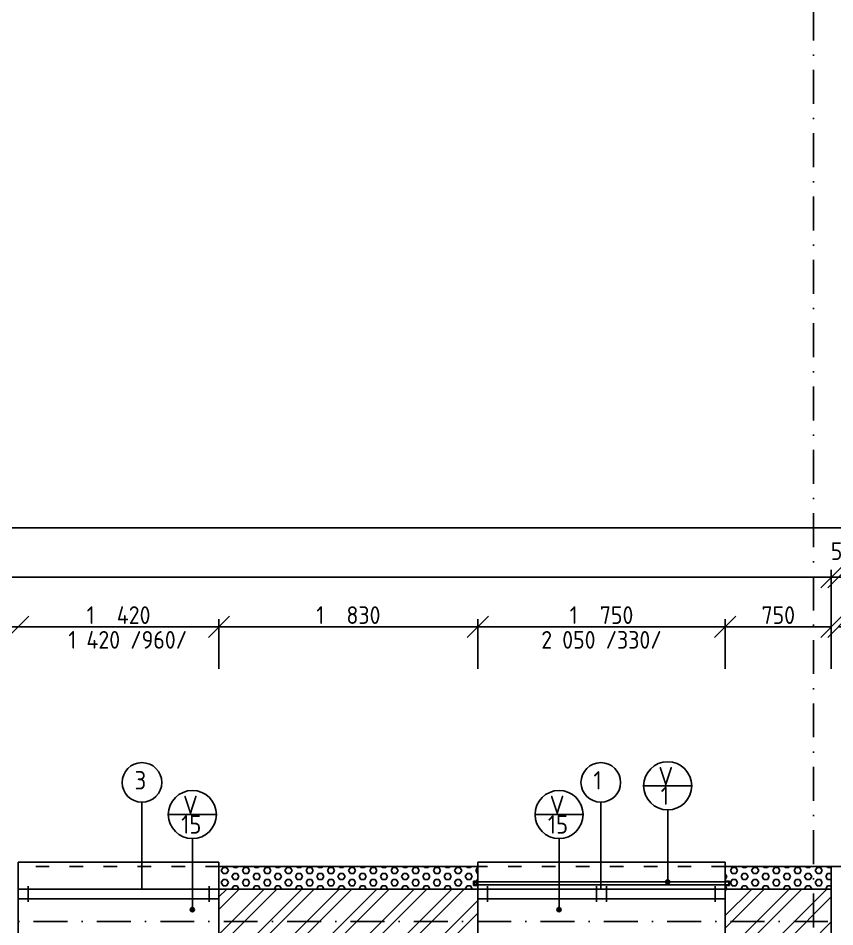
# Model space of a CAD drawing. Extents: x 4511820 to 5180432, y -1526536 to -944957.
# Drawn here: x 5001651 to 5007426, y -1245072 to -1238645 of the extents above; entities that cross this region are included whole.
import ezdxf

# ---------------------------------------------------------------- set-up
doc = ezdxf.new("R2010")
doc.units = 0
doc.header["$MEASUREMENT"] = 0
doc.linetypes.add('ACAD_ISO03W100', pattern=[30, 12, -18])
doc.linetypes.add('BODKOCIARKOVANA_3', pattern=[5.6, 3, -1.3, 0, -1.3])
doc.layers.get('0').update_dxf_attribs({"linetype": 'CONTINUOUS'})
doc.layers.get('Defpoints').update_dxf_attribs({"color": 61, "linetype": 'CONTINUOUS'})
for name, color, linetype in [('KÓTY', 4, 'CONTINUOUS'), ('MÚRY', 1, 'CONTINUOUS'), ('OKNÁ', 143, 'CONTINUOUS'), ('osi', 253, 'CONTINUOUS'), ('TENKÁ', 7, 'CONTINUOUS'), ('ŠRAFY', 82, 'CONTINUOUS')]:
    doc.layers.add(name, color=color, linetype=linetype)
doc.styles.add('STYLE1', font='isocp.shx')
doc.dimstyles.new('STANDARD-50', dxfattribs={"dimtxt": 125, "dimasz": 150, "dimexe": 10, "dimexo": 200, "dimgap": 20, "dimtad": 1, "dimdsep": 46, "dimlunit": 6, "dimtxsty": 'STYLE1', "dimblk1": 'OBLIQUE', "dimblk2": 'OBLIQUE', "dimsah": 1, "dimcen": 2.5, "dimse1": 1, "dimse2": 1, "dimadec": 0, "dimazin": 0, "dimtfac": 1, "dimtmove": 1, "dimatfit": 3, "dimldrblk": 'OBLIQUE', "dimfxl": 1, "dimtolj": 1, "dimtzin": 0, "dimarcsym": 0})
pattern_1 = [(45, (584112, 2493.08), (-132.5825215, 132.5825215), []), (45, (584200.39, 2493.08), (-132.5825215, 132.5825215), [])]
pattern_2 = [(0, (0, -89070.035), (0, 43.3012702), [25, -50]), (120, (0, -89070.035), (-37.5, -21.6506351), [25, -50]), (60, (25, -89070.035), (-37.5, 21.6506351), [25, -50])]

# ---------------------------------------------------------------- blocks, each defined once
blk = doc.blocks.new('_OBLIQUE')
at = {"color": 0, "linetype": 'ByBlock'}
blk.add_line((-0.5, -0.5), (0.5, 0.5), dxfattribs=at)
blk = doc.blocks.new('*D13954')
at = {"layer": 'Defpoints', "color": 0}
for p in [(5027241, -1241679.2), (4994251, -1242249.7), (4994251, -1242249.7)]:
    blk.add_point(p, dxfattribs=at)
at = {"layer": 'KÓTY', "color": 0, "lineweight": -2}
blk.add_line((5027241, -1242249.7), (4994251, -1242249.7), dxfattribs=at)
at = {"layer": 'KÓTY', "color": 0, "linetype": 'ByBlock', "lineweight": -2, "xscale": 150, "yscale": 150, "zscale": 150, "rotation": 180}
blk.add_blockref('_OBLIQUE', (4994251, -1242249.7), dxfattribs=at)
at = {"layer": 'KÓTY', "color": 0, "linetype": 'ByBlock', "lineweight": -2, "xscale": 150, "yscale": 150, "zscale": 150}
blk.add_blockref('_OBLIQUE', (5027241, -1242249.7), dxfattribs=at)
at = {"layer": 'KÓTY', "color": 0, "insert": (5010746, -1242167.1), "char_height": 125, "attachment_point": 5, "style": 'STYLE1'}
blk.add_mtext('\\A1;32ﾠ990', dxfattribs=at)
blk = doc.blocks.new('*D13955')
at = {"layer": 'Defpoints', "color": 0}
for p in [(5027241, -1242599.7), (5007451, -1244804.2), (5027241, -1244804.2)]:
    blk.add_point(p, dxfattribs=at)
at = {"layer": 'KÓTY', "color": 0, "lineweight": -2}
blk.add_line((5007451, -1242599.7), (5027241, -1242599.7), dxfattribs=at)
at = {"layer": 'KÓTY', "color": 0, "linetype": 'ByBlock', "lineweight": -2, "xscale": 150, "yscale": 150, "zscale": 150, "rotation": 180}
blk.add_blockref('_OBLIQUE', (5007451, -1242599.7), dxfattribs=at)
at = {"layer": 'KÓTY', "color": 0, "linetype": 'ByBlock', "lineweight": -2, "xscale": 150, "yscale": 150, "zscale": 150}
blk.add_blockref('_OBLIQUE', (5027241, -1242599.7), dxfattribs=at)
at = {"layer": 'KÓTY', "color": 0, "insert": (5017346, -1242517.1), "char_height": 125, "attachment_point": 5, "style": 'STYLE1'}
blk.add_mtext('\\A1;19ﾠ790', dxfattribs=at)
blk = doc.blocks.new('*D13956')
at = {"layer": 'Defpoints', "color": 0}
for p in [(5007401, -1242599.7), (5007401, -1244804.2), (5007451, -1244804.2)]:
    blk.add_point(p, dxfattribs=at)
at = {"layer": 'KÓTY', "color": 0, "lineweight": -2}
blk.add_line((5007451, -1242599.7), (5007401, -1242599.7), dxfattribs=at)
at = {"layer": 'KÓTY', "color": 0, "linetype": 'ByBlock', "lineweight": -2, "xscale": 150, "yscale": 150, "zscale": 150, "rotation": 180}
blk.add_blockref('_OBLIQUE', (5007401, -1242599.7), dxfattribs=at)
at = {"layer": 'KÓTY', "color": 0, "linetype": 'ByBlock', "lineweight": -2, "xscale": 150, "yscale": 150, "zscale": 150}
blk.add_blockref('_OBLIQUE', (5007451, -1242599.7), dxfattribs=at)
at = {"layer": 'KÓTY', "color": 0, "insert": (5007476.8, -1242414.7), "char_height": 125, "attachment_point": 5, "style": 'STYLE1'}
blk.add_mtext('\\A1;50', dxfattribs=at)
blk = doc.blocks.new('*D13957')
at = {"layer": 'Defpoints', "color": 0}
for p in [(4994251, -1242599.7), (4994251, -1244804.2), (5007401, -1244804.2)]:
    blk.add_point(p, dxfattribs=at)
at = {"layer": 'KÓTY', "color": 0, "lineweight": -2}
blk.add_line((5007401, -1242599.7), (4994251, -1242599.7), dxfattribs=at)
at = {"layer": 'KÓTY', "color": 0, "linetype": 'ByBlock', "lineweight": -2, "xscale": 150, "yscale": 150, "zscale": 150, "rotation": 180}
blk.add_blockref('_OBLIQUE', (4994251, -1242599.7), dxfattribs=at)
at = {"layer": 'KÓTY', "color": 0, "linetype": 'ByBlock', "lineweight": -2, "xscale": 150, "yscale": 150, "zscale": 150}
blk.add_blockref('_OBLIQUE', (5007401, -1242599.7), dxfattribs=at)
at = {"layer": 'KÓTY', "color": 0, "insert": (5000826, -1242517.1), "char_height": 125, "attachment_point": 5, "style": 'STYLE1'}
blk.add_mtext('\\A1;13ﾠ150', dxfattribs=at)
blk = doc.blocks.new('*D13961')
at = {"layer": 'Defpoints', "color": 0}
for p in [(5003071, -1242949.7), (5003071, -1244804.2), (5004901, -1244804.2)]:
    blk.add_point(p, dxfattribs=at)
at = {"layer": 'KÓTY', "color": 0, "lineweight": -2}
blk.add_line((5004901, -1242949.7), (5003071, -1242949.7), dxfattribs=at)
at = {"layer": 'KÓTY', "color": 0, "linetype": 'ByBlock', "lineweight": -2, "xscale": 150, "yscale": 150, "zscale": 150, "rotation": 180}
blk.add_blockref('_OBLIQUE', (5003071, -1242949.7), dxfattribs=at)
at = {"layer": 'KÓTY', "color": 0, "linetype": 'ByBlock', "lineweight": -2, "xscale": 150, "yscale": 150, "zscale": 150}
blk.add_blockref('_OBLIQUE', (5004901, -1242949.7), dxfattribs=at)
at = {"layer": 'KÓTY', "color": 0, "insert": (5003986, -1242867.1), "char_height": 125, "attachment_point": 5, "style": 'STYLE1'}
blk.add_mtext('\\A1;1ﾠ830', dxfattribs=at)
blk = doc.blocks.new('*D13962')
at = {"layer": 'Defpoints', "color": 0}
for p in [(5004901, -1242949.7), (5003071, -1244804.2), (5004901, -1244804.2)]:
    blk.add_point(p, dxfattribs=at)
at = {"layer": 'KÓTY', "color": 0, "lineweight": -2}
blk.add_line((5003071, -1242949.7), (5004901, -1242949.7), dxfattribs=at)
at = {"layer": 'KÓTY', "color": 0, "linetype": 'ByBlock', "lineweight": -2, "xscale": 150, "yscale": 150, "zscale": 150, "rotation": 180}
blk.add_blockref('_OBLIQUE', (5003071, -1242949.7), dxfattribs=at)
at = {"layer": 'KÓTY', "color": 0, "linetype": 'ByBlock', "lineweight": -2, "xscale": 150, "yscale": 150, "zscale": 150}
blk.add_blockref('_OBLIQUE', (5004901, -1242949.7), dxfattribs=at)
at = {"layer": 'KÓTY', "color": 0, "insert": (5003986, -1242867.1), "char_height": 125, "attachment_point": 5, "style": 'STYLE1'}
blk.add_mtext('\\A1;1ﾠ830', dxfattribs=at)
blk = doc.blocks.new('*D13963')
at = {"layer": 'Defpoints', "color": 0}
for p in [(5006651, -1242949.7), (5004901, -1244804.2), (5006651, -1244804.2)]:
    blk.add_point(p, dxfattribs=at)
at = {"layer": 'KÓTY', "color": 0, "lineweight": -2}
blk.add_line((5004901, -1242949.7), (5006651, -1242949.7), dxfattribs=at)
at = {"layer": 'KÓTY', "color": 0, "linetype": 'ByBlock', "lineweight": -2, "xscale": 150, "yscale": 150, "zscale": 150, "rotation": 180}
blk.add_blockref('_OBLIQUE', (5004901, -1242949.7), dxfattribs=at)
at = {"layer": 'KÓTY', "color": 0, "linetype": 'ByBlock', "lineweight": -2, "xscale": 150, "yscale": 150, "zscale": 150}
blk.add_blockref('_OBLIQUE', (5006651, -1242949.7), dxfattribs=at)
at = {"layer": 'KÓTY', "color": 0, "insert": (5005776, -1242867.1), "char_height": 125, "attachment_point": 5, "style": 'STYLE1'}
blk.add_mtext('\\A1;1ﾠ750', dxfattribs=at)
blk = doc.blocks.new('*D13964')
at = {"layer": 'Defpoints', "color": 0}
for p in [(5007401, -1242949.7), (5006651, -1244804.2), (5007401, -1244804.2)]:
    blk.add_point(p, dxfattribs=at)
at = {"layer": 'KÓTY', "color": 0, "lineweight": -2}
blk.add_line((5006651, -1242949.7), (5007401, -1242949.7), dxfattribs=at)
at = {"layer": 'KÓTY', "color": 0, "linetype": 'ByBlock', "lineweight": -2, "xscale": 150, "yscale": 150, "zscale": 150, "rotation": 180}
blk.add_blockref('_OBLIQUE', (5006651, -1242949.7), dxfattribs=at)
at = {"layer": 'KÓTY', "color": 0, "linetype": 'ByBlock', "lineweight": -2, "xscale": 150, "yscale": 150, "zscale": 150}
blk.add_blockref('_OBLIQUE', (5007401, -1242949.7), dxfattribs=at)
at = {"layer": 'KÓTY', "color": 0, "insert": (5007026, -1242867.2), "char_height": 125, "attachment_point": 5, "style": 'STYLE1'}
blk.add_mtext('\\A1;750', dxfattribs=at)
blk = doc.blocks.new('*D13965')
at = {"layer": 'Defpoints', "color": 0}
for p in [(5008201, -1242949.7), (5007451, -1244804.2), (5008201, -1244804.2)]:
    blk.add_point(p, dxfattribs=at)
at = {"layer": 'KÓTY', "color": 0, "lineweight": -2}
blk.add_line((5007451, -1242949.7), (5008201, -1242949.7), dxfattribs=at)
at = {"layer": 'KÓTY', "color": 0, "linetype": 'ByBlock', "lineweight": -2, "xscale": 150, "yscale": 150, "zscale": 150, "rotation": 180}
blk.add_blockref('_OBLIQUE', (5007451, -1242949.7), dxfattribs=at)
at = {"layer": 'KÓTY', "color": 0, "linetype": 'ByBlock', "lineweight": -2, "xscale": 150, "yscale": 150, "zscale": 150}
blk.add_blockref('_OBLIQUE', (5008201, -1242949.7), dxfattribs=at)
at = {"layer": 'KÓTY', "color": 0, "insert": (5007826, -1242867.2), "char_height": 125, "attachment_point": 5, "style": 'STYLE1'}
blk.add_mtext('\\A1;750', dxfattribs=at)
blk = doc.blocks.new('*D14081')
at = {"layer": 'Defpoints', "color": 0}
for p in [(5001651, -1242949.7), (5000151, -1244804.2), (5001651, -1244804.2)]:
    blk.add_point(p, dxfattribs=at)
at = {"layer": 'KÓTY', "color": 0, "lineweight": -2}
blk.add_line((5000151, -1242949.7), (5001651, -1242949.7), dxfattribs=at)
at = {"layer": 'KÓTY', "color": 0, "linetype": 'ByBlock', "lineweight": -2, "xscale": 150, "yscale": 150, "zscale": 150, "rotation": 180}
blk.add_blockref('_OBLIQUE', (5000151, -1242949.7), dxfattribs=at)
at = {"layer": 'KÓTY', "color": 0, "linetype": 'ByBlock', "lineweight": -2, "xscale": 150, "yscale": 150, "zscale": 150}
blk.add_blockref('_OBLIQUE', (5001651, -1242949.7), dxfattribs=at)
at = {"layer": 'KÓTY', "color": 0, "insert": (5000901, -1242867.1), "char_height": 125, "attachment_point": 5, "style": 'STYLE1'}
blk.add_mtext('\\A1;1ﾠ500', dxfattribs=at)
blk = doc.blocks.new('*D14082')
at = {"layer": 'Defpoints', "color": 0}
for p in [(5003071, -1242949.7), (5001651, -1244804.2), (5003071, -1244804.2)]:
    blk.add_point(p, dxfattribs=at)
at = {"layer": 'KÓTY', "color": 0, "lineweight": -2}
blk.add_line((5001651, -1242949.7), (5003071, -1242949.7), dxfattribs=at)
at = {"layer": 'KÓTY', "color": 0, "linetype": 'ByBlock', "lineweight": -2, "xscale": 150, "yscale": 150, "zscale": 150, "rotation": 180}
blk.add_blockref('_OBLIQUE', (5001651, -1242949.7), dxfattribs=at)
at = {"layer": 'KÓTY', "color": 0, "linetype": 'ByBlock', "lineweight": -2, "xscale": 150, "yscale": 150, "zscale": 150}
blk.add_blockref('_OBLIQUE', (5003071, -1242949.7), dxfattribs=at)
at = {"layer": 'KÓTY', "color": 0, "insert": (5002361, -1242867.1), "char_height": 125, "attachment_point": 5, "style": 'STYLE1'}
blk.add_mtext('\\A1;1ﾠ420', dxfattribs=at)
blk = doc.blocks.new('*D30517')
at = {"layer": 'Defpoints', "color": 0}
for p in [(5027241, -1241679.2), (4994251, -1242249.7), (4994251, -1242249.7)]:
    blk.add_point(p, dxfattribs=at)
at = {"layer": 'KÓTY', "color": 0, "lineweight": -2}
blk.add_line((5027241, -1242249.7), (4994251, -1242249.7), dxfattribs=at)
at = {"layer": 'KÓTY', "color": 0, "linetype": 'ByBlock', "lineweight": -2, "xscale": 150, "yscale": 150, "zscale": 150, "rotation": 180}
blk.add_blockref('_OBLIQUE', (4994251, -1242249.7), dxfattribs=at)
at = {"layer": 'KÓTY', "color": 0, "linetype": 'ByBlock', "lineweight": -2, "xscale": 150, "yscale": 150, "zscale": 150}
blk.add_blockref('_OBLIQUE', (5027241, -1242249.7), dxfattribs=at)
at = {"layer": 'KÓTY', "color": 0, "insert": (5010746, -1242167.1), "char_height": 125, "attachment_point": 5, "style": 'STYLE1'}
blk.add_mtext('\\A1;32ﾠ990', dxfattribs=at)
blk = doc.blocks.new('*D30518')
at = {"layer": 'Defpoints', "color": 0}
for p in [(5027241, -1242599.7), (5007451, -1244804.2), (5027241, -1244804.2)]:
    blk.add_point(p, dxfattribs=at)
at = {"layer": 'KÓTY', "color": 0, "lineweight": -2}
blk.add_line((5007451, -1242599.7), (5027241, -1242599.7), dxfattribs=at)
at = {"layer": 'KÓTY', "color": 0, "linetype": 'ByBlock', "lineweight": -2, "xscale": 150, "yscale": 150, "zscale": 150, "rotation": 180}
blk.add_blockref('_OBLIQUE', (5007451, -1242599.7), dxfattribs=at)
at = {"layer": 'KÓTY', "color": 0, "linetype": 'ByBlock', "lineweight": -2, "xscale": 150, "yscale": 150, "zscale": 150}
blk.add_blockref('_OBLIQUE', (5027241, -1242599.7), dxfattribs=at)
at = {"layer": 'KÓTY', "color": 0, "insert": (5017346, -1242517.1), "char_height": 125, "attachment_point": 5, "style": 'STYLE1'}
blk.add_mtext('\\A1;19ﾠ790', dxfattribs=at)
blk = doc.blocks.new('*D30519')
at = {"layer": 'Defpoints', "color": 0}
for p in [(5007401, -1242599.7), (5007401, -1244804.2), (5007451, -1244804.2)]:
    blk.add_point(p, dxfattribs=at)
at = {"layer": 'KÓTY', "color": 0, "lineweight": -2}
blk.add_line((5007451, -1242599.7), (5007401, -1242599.7), dxfattribs=at)
at = {"layer": 'KÓTY', "color": 0, "linetype": 'ByBlock', "lineweight": -2, "xscale": 150, "yscale": 150, "zscale": 150, "rotation": 180}
blk.add_blockref('_OBLIQUE', (5007401, -1242599.7), dxfattribs=at)
at = {"layer": 'KÓTY', "color": 0, "linetype": 'ByBlock', "lineweight": -2, "xscale": 150, "yscale": 150, "zscale": 150}
blk.add_blockref('_OBLIQUE', (5007451, -1242599.7), dxfattribs=at)
at = {"layer": 'KÓTY', "color": 0, "insert": (5007476.8, -1242414.7), "char_height": 125, "attachment_point": 5, "style": 'STYLE1'}
blk.add_mtext('\\A1;50', dxfattribs=at)
blk = doc.blocks.new('*D30520')
at = {"layer": 'Defpoints', "color": 0}
for p in [(4994251, -1242599.7), (4994251, -1244804.2), (5007401, -1244804.2)]:
    blk.add_point(p, dxfattribs=at)
at = {"layer": 'KÓTY', "color": 0, "lineweight": -2}
blk.add_line((5007401, -1242599.7), (4994251, -1242599.7), dxfattribs=at)
at = {"layer": 'KÓTY', "color": 0, "linetype": 'ByBlock', "lineweight": -2, "xscale": 150, "yscale": 150, "zscale": 150, "rotation": 180}
blk.add_blockref('_OBLIQUE', (4994251, -1242599.7), dxfattribs=at)
at = {"layer": 'KÓTY', "color": 0, "linetype": 'ByBlock', "lineweight": -2, "xscale": 150, "yscale": 150, "zscale": 150}
blk.add_blockref('_OBLIQUE', (5007401, -1242599.7), dxfattribs=at)
at = {"layer": 'KÓTY', "color": 0, "insert": (5000826, -1242517.1), "char_height": 125, "attachment_point": 5, "style": 'STYLE1'}
blk.add_mtext('\\A1;13ﾠ150', dxfattribs=at)
blk = doc.blocks.new('*D30525')
at = {"layer": 'Defpoints', "color": 0}
for p in [(5003071, -1242949.7), (5003071, -1244804.2), (5004901, -1244804.2)]:
    blk.add_point(p, dxfattribs=at)
at = {"layer": 'KÓTY', "color": 0, "lineweight": -2}
blk.add_line((5004901, -1242949.7), (5003071, -1242949.7), dxfattribs=at)
at = {"layer": 'KÓTY', "color": 0, "linetype": 'ByBlock', "lineweight": -2, "xscale": 150, "yscale": 150, "zscale": 150, "rotation": 180}
blk.add_blockref('_OBLIQUE', (5003071, -1242949.7), dxfattribs=at)
at = {"layer": 'KÓTY', "color": 0, "linetype": 'ByBlock', "lineweight": -2, "xscale": 150, "yscale": 150, "zscale": 150}
blk.add_blockref('_OBLIQUE', (5004901, -1242949.7), dxfattribs=at)
at = {"layer": 'KÓTY', "color": 0, "insert": (5003986, -1242867.1), "char_height": 125, "attachment_point": 5, "style": 'STYLE1'}
blk.add_mtext('\\A1;1ﾠ830', dxfattribs=at)
blk = doc.blocks.new('*D30526')
at = {"layer": 'Defpoints', "color": 0}
for p in [(5004901, -1242949.7), (5003071, -1244804.2), (5004901, -1244804.2)]:
    blk.add_point(p, dxfattribs=at)
at = {"layer": 'KÓTY', "color": 0, "lineweight": -2}
blk.add_line((5003071, -1242949.7), (5004901, -1242949.7), dxfattribs=at)
at = {"layer": 'KÓTY', "color": 0, "linetype": 'ByBlock', "lineweight": -2, "xscale": 150, "yscale": 150, "zscale": 150, "rotation": 180}
blk.add_blockref('_OBLIQUE', (5003071, -1242949.7), dxfattribs=at)
at = {"layer": 'KÓTY', "color": 0, "linetype": 'ByBlock', "lineweight": -2, "xscale": 150, "yscale": 150, "zscale": 150}
blk.add_blockref('_OBLIQUE', (5004901, -1242949.7), dxfattribs=at)
at = {"layer": 'KÓTY', "color": 0, "insert": (5003986, -1242867.1), "char_height": 125, "attachment_point": 5, "style": 'STYLE1'}
blk.add_mtext('\\A1;1ﾠ830', dxfattribs=at)
blk = doc.blocks.new('*D30527')
at = {"layer": 'Defpoints', "color": 0}
for p in [(5006651, -1242949.7), (5004901, -1244804.2), (5006651, -1244804.2)]:
    blk.add_point(p, dxfattribs=at)
at = {"layer": 'KÓTY', "color": 0, "lineweight": -2}
blk.add_line((5004901, -1242949.7), (5006651, -1242949.7), dxfattribs=at)
at = {"layer": 'KÓTY', "color": 0, "linetype": 'ByBlock', "lineweight": -2, "xscale": 150, "yscale": 150, "zscale": 150, "rotation": 180}
blk.add_blockref('_OBLIQUE', (5004901, -1242949.7), dxfattribs=at)
at = {"layer": 'KÓTY', "color": 0, "linetype": 'ByBlock', "lineweight": -2, "xscale": 150, "yscale": 150, "zscale": 150}
blk.add_blockref('_OBLIQUE', (5006651, -1242949.7), dxfattribs=at)
at = {"layer": 'KÓTY', "color": 0, "insert": (5005776, -1242867.1), "char_height": 125, "attachment_point": 5, "style": 'STYLE1'}
blk.add_mtext('\\A1;1ﾠ750', dxfattribs=at)
blk = doc.blocks.new('*D30528')
at = {"layer": 'Defpoints', "color": 0}
for p in [(5007401, -1242949.7), (5006651, -1244804.2), (5007401, -1244804.2)]:
    blk.add_point(p, dxfattribs=at)
at = {"layer": 'KÓTY', "color": 0, "lineweight": -2}
blk.add_line((5006651, -1242949.7), (5007401, -1242949.7), dxfattribs=at)
at = {"layer": 'KÓTY', "color": 0, "linetype": 'ByBlock', "lineweight": -2, "xscale": 150, "yscale": 150, "zscale": 150, "rotation": 180}
blk.add_blockref('_OBLIQUE', (5006651, -1242949.7), dxfattribs=at)
at = {"layer": 'KÓTY', "color": 0, "linetype": 'ByBlock', "lineweight": -2, "xscale": 150, "yscale": 150, "zscale": 150}
blk.add_blockref('_OBLIQUE', (5007401, -1242949.7), dxfattribs=at)
at = {"layer": 'KÓTY', "color": 0, "insert": (5007026, -1242867.2), "char_height": 125, "attachment_point": 5, "style": 'STYLE1'}
blk.add_mtext('\\A1;750', dxfattribs=at)
blk = doc.blocks.new('*D30529')
at = {"layer": 'Defpoints', "color": 0}
for p in [(5008201, -1242949.7), (5007451, -1244804.2), (5008201, -1244804.2)]:
    blk.add_point(p, dxfattribs=at)
at = {"layer": 'KÓTY', "color": 0, "lineweight": -2}
blk.add_line((5007451, -1242949.7), (5008201, -1242949.7), dxfattribs=at)
at = {"layer": 'KÓTY', "color": 0, "linetype": 'ByBlock', "lineweight": -2, "xscale": 150, "yscale": 150, "zscale": 150, "rotation": 180}
blk.add_blockref('_OBLIQUE', (5007451, -1242949.7), dxfattribs=at)
at = {"layer": 'KÓTY', "color": 0, "linetype": 'ByBlock', "lineweight": -2, "xscale": 150, "yscale": 150, "zscale": 150}
blk.add_blockref('_OBLIQUE', (5008201, -1242949.7), dxfattribs=at)
at = {"layer": 'KÓTY', "color": 0, "insert": (5007826, -1242867.2), "char_height": 125, "attachment_point": 5, "style": 'STYLE1'}
blk.add_mtext('\\A1;750', dxfattribs=at)

msp = doc.modelspace()

# ---------------------------------------------------------------- hatches: boundary and pattern name
at = {"layer": 'TENKÁ'}
h = msp.add_hatch(color=256, dxfattribs=at)
h.dxf.hatch_style = 1
h.paths.add_polyline_path([(5004901, -1244774.226), (5004876, -1244774.226), (5004876, -1244754.226), (5004901, -1244754.226), (5004901, -1244749.226), (5004871, -1244749.226), (5004871, -1244779.226), (5004901, -1244779.226)])
h = msp.add_hatch(color=256, dxfattribs=at)
h.dxf.hatch_style = 1
h.paths.add_polyline_path([(5006244, -1244739.226, 2.41421356), (5006259, -1244754.226, 0.41421356)])
h = msp.add_hatch(color=256, dxfattribs=at)
h.dxf.hatch_style = 1
h.paths.add_polyline_path([(5006651, -1244774.226), (5006676, -1244774.226), (5006676, -1244754.226), (5006651, -1244754.226), (5006651, -1244749.226), (5006681, -1244749.226), (5006681, -1244779.226), (5006651, -1244779.226)])
h = msp.add_hatch(color=256, dxfattribs=at)
h.dxf.hatch_style = 1
h.paths.add_polyline_path([(5002882.766, -1244934.9, 2.41421356), (5002897.766, -1244949.9, 0.41421356)])
h = msp.add_hatch(color=256, dxfattribs=at)
h.dxf.hatch_style = 1
h.paths.add_polyline_path([(5005475.766, -1244934.9, 2.41421356), (5005490.766, -1244949.9, 0.41421356)])
at = {"layer": 'ŠRAFY'}
h = msp.add_hatch(dxfattribs=at)
h.set_pattern_fill('HEX', color=256, scale=200)
h.set_pattern_definition(pattern_2)
h.paths.add_polyline_path([(5003071, -1244804.226), (5004901, -1244804.226), (5004901, -1244644.226), (5003071, -1244644.226)])
h = msp.add_hatch(dxfattribs=at)
h.set_pattern_fill('HEX', color=256, scale=200)
h.set_pattern_definition(pattern_2)
h.paths.add_polyline_path([(5007401, -1244644.226), (5006651, -1244644.226), (5006651, -1244804.226), (5007401, -1244804.226)])
h = msp.add_hatch(dxfattribs=at)
h.set_pattern_fill('ANSI32', color=256, scale=500)
h.set_pattern_definition(pattern_1)
h.paths.add_polyline_path([(5003071, -1244874.226), (5003071, -1245184.226), (5003981, -1245184.226), (5004096, -1245184.226), (5004901, -1245184.226), (5004901, -1244874.226), (5004901, -1244804.226), (5003071, -1244804.226)])
h = msp.add_hatch(dxfattribs=at)
h.set_pattern_fill('ANSI32', color=256, scale=500)
h.set_pattern_definition(pattern_1)
h.paths.add_polyline_path([(5006651, -1245184.226), (5007151, -1245184.226), (5007401, -1245184.226), (5007401, -1244804.226), (5006651, -1244804.226)])

# ---------------------------------------------------------------- linework, layer by layer
at = {"layer": 'KÓTY', "ltscale": 0.25}
for p, q in [((5007401, -1242546.278), (5007401, -1242896.278)), ((5007401, -1242546.278), (5007401, -1242896.278)), ((5003071, -1242896.278), (5003071, -1243246.278)), ((5004901, -1242896.278), (5004901, -1243246.278)), ((5004901, -1242896.278), (5004901, -1243246.278)), ((5006651, -1242896.278), (5006651, -1243246.278)), ((5007401, -1242896.278), (5007401, -1243246.278)), ((5007401, -1242896.278), (5007401, -1243246.278))]:
    msp.add_line(p, q, dxfattribs=at)
at = {"layer": 'MÚRY'}
for p, q in [((5001651, -1245184.226), (5001651, -1244644.226)), ((5003071, -1244644.226), (5004901, -1244644.226)), ((5003071, -1245184.226), (5003071, -1244644.226)), ((5004901, -1245184.226), (5004901, -1244644.226)), ((5006651, -1244644.226), (5008201, -1244644.226)), ((5006651, -1245184.226), (5006651, -1244644.226))]:
    msp.add_line(p, q, dxfattribs=at)
at = {"layer": 'OKNÁ', "ltscale": 0.25}
for p, q in [((5002526.5, -1244190.372), (5002526.5, -1244804.226)), ((5005771, -1244190.372), (5005771, -1244804.226)), ((5004901, -1244754.226), (5006651, -1244754.226)), ((5001651, -1244804.226), (5003071, -1244804.226)), ((5001721, -1244894.226), (5001721, -1244784.226)), ((5001721, -1244894.226), (5001721, -1244784.226)), ((5003001, -1244894.226), (5003001, -1244784.226)), ((5003001, -1244894.226), (5003001, -1244784.226)), ((5004901, -1244774.226), (5006651, -1244774.226)), ((5004901, -1244774.226), (5006651, -1244774.226)), ((5004901, -1244804.226), (5006651, -1244804.226)), ((5004971, -1244894.226), (5004971, -1244784.226)), ((5004971, -1244894.226), (5004971, -1244784.226)), ((5005741, -1244894.226), (5005741, -1244784.226)), ((5005741, -1244894.226), (5005741, -1244784.226)), ((5005811, -1244894.226), (5005811, -1244784.226)), ((5005811, -1244894.226), (5005811, -1244784.226)), ((5006581, -1244894.226), (5006581, -1244784.226)), ((5006581, -1244894.226), (5006581, -1244784.226)), ((5001651, -1244874.226), (5003071, -1244874.226)), ((5004901, -1244874.226), (5006651, -1244874.226))]:
    msp.add_line(p, q, dxfattribs=at)
for centre in [(5002526.5, -1244050.372), (5005771, -1244050.372)]:
    msp.add_circle(centre, 140, dxfattribs=at)
at = {"layer": 'osi', "linetype": 'BODKOCIARKOVANA_3', "ltscale": 80}
for p, q in [((5007276, -1223327.035), (5007276, -1260844.226)), ((5041881, -1245034.226), (4978211, -1245034.226))]:
    msp.add_line(p, q, dxfattribs=at)
at = {"layer": 'TENKÁ', "ltscale": 0.25}
for p, q in [((5006414, -1244074.39), (5006074, -1244074.39)), ((5006244, -1244754.226), (5006244, -1244244.39)), ((5003052.766, -1244277.497), (5002712.766, -1244277.497)), ((5005645.766, -1244277.497), (5005305.766, -1244277.497)), ((5002882.766, -1244949.9), (5002882.766, -1244447.497)), ((5005475.766, -1244949.9), (5005475.766, -1244447.497)), ((5003071, -1244614.226), (5001651, -1244614.226)), ((5001651, -1244644.226), (5001651, -1244614.226)), ((5003071, -1244644.226), (5003071, -1244614.226)), ((5006651, -1244614.226), (5004901, -1244614.226)), ((5004901, -1244644.226), (5004901, -1244614.226)), ((5006651, -1244644.226), (5006651, -1244614.226))]:
    msp.add_line(p, q, dxfattribs=at)
at = {"layer": 'TENKÁ', "linetype": 'ACAD_ISO03W100', "ltscale": 8}
for p, q in [((5003071, -1244644.226), (5001651, -1244644.226)), ((5006651, -1244644.226), (5004901, -1244644.226))]:
    msp.add_line(p, q, dxfattribs=at)
at = {"layer": 'TENKÁ'}
for p, q in [((5007401, -1258484.226), (5007401, -1244644.226)), ((5004901, -1244749.226), (5004871, -1244749.226)), ((5004871, -1244749.226), (5004871, -1244779.226)), ((5004901, -1244754.226), (5004876, -1244754.226)), ((5004876, -1244754.226), (5004876, -1244774.226)), ((5006651, -1244749.226), (5006681, -1244749.226)), ((5006651, -1244754.226), (5006676, -1244754.226)), ((5006676, -1244754.226), (5006676, -1244774.226)), ((5006681, -1244749.226), (5006681, -1244779.226)), ((5004901, -1244804.226), (5003071, -1244804.226)), ((5004901, -1244774.226), (5004871, -1244774.226)), ((5004871, -1244779.226), (5004901, -1244779.226)), ((5004876, -1244774.226), (5004901, -1244774.226)), ((5006651, -1244774.226), (5006681, -1244774.226)), ((5006676, -1244774.226), (5006651, -1244774.226)), ((5006681, -1244779.226), (5006651, -1244779.226)), ((5007401, -1244804.226), (5006651, -1244804.226))]:
    msp.add_line(p, q, dxfattribs=at)
at = {"layer": 'TENKÁ', "ltscale": 0.25}
for centre in [(5006244, -1244074.39), (5002882.766, -1244277.497), (5005475.766, -1244277.497)]:
    msp.add_circle(centre, 170, dxfattribs=at)
at = {"layer": 'TENKÁ'}
for centre in [(5006244, -1244754.226), (5002882.766, -1244949.9), (5005475.766, -1244949.9)]:
    msp.add_circle(centre, 15, dxfattribs=at)

# ---------------------------------------------------------------- texts
at = {"layer": 'KÓTY', "char_height": 125, "attachment_point": 5, "style": 'STYLE1'}
for s, insert in [('\\A1;1 420 /960/', (5002426, -1243042.138)), ('\\A1;2 050 /330/', (5005776, -1243042.138))]:
    msp.add_mtext(s, dxfattribs=dict(at, insert=insert))
at = {"layer": 'TENKÁ', "style": 'STYLE1'}
for s, p in [('3', (5002474.47, -1244100.372)), ('1', (5005718.97, -1244100.372)), ('V', (5006177.97, -1244070.89)), ('1', (5006194.47, -1244209.527)), ('V', (5002816.735, -1244273.997)), ('V', (5005409.735, -1244273.997)), ('15', (5002803.235, -1244412.633)), ('15', (5005396.235, -1244412.633))]:
    msp.add_text(s, height=130, dxfattribs=at).set_placement(p)

# ---------------------------------------------------------------- dimensions: what is measured, and where the dimension line sits
at = {"layer": 'KÓTY'}
for base, p1, p2, picture, middle in [((4994251, -1242249.681), (5027241, -1241679.226), (4994251, -1242249.681), '*D13954', (5010746, -1242167.138)), ((4994251, -1242249.681), (5027241, -1241679.226), (4994251, -1242249.681), '*D30517', (5010746, -1242167.138)), ((5007401, -1242599.681), (5007451, -1244804.226), (5007401, -1244804.226), '*D13956', (5007476.75, -1242414.681)), ((5007401, -1242599.681), (5007451, -1244804.226), (5007401, -1244804.226), '*D30519', (5007476.75, -1242414.681)), ((4994251, -1242599.681), (5007401, -1244804.226), (4994251, -1244804.226), '*D13957', (5000826, -1242517.138)), ((4994251, -1242599.681), (5007401, -1244804.226), (4994251, -1244804.226), '*D30520', (5000826, -1242517.138)), ((5027241, -1242599.681), (5007451, -1244804.226), (5027241, -1244804.226), '*D13955', (5017346, -1242517.138)), ((5027241, -1242599.681), (5007451, -1244804.226), (5027241, -1244804.226), '*D30518', (5017346, -1242517.138)), ((5001651, -1242949.681), (5000151, -1244804.226), (5001651, -1244804.226), '*D14081', (5000901, -1242867.138)), ((5003071, -1242949.681), (5001651, -1244804.226), (5003071, -1244804.226), '*D14082', (5002361, -1242867.138)), ((5003071, -1242949.681), (5004901, -1244804.226), (5003071, -1244804.226), '*D13961', (5003986, -1242867.138)), ((5004901, -1242949.681), (5003071, -1244804.226), (5004901, -1244804.226), '*D13962', (5003986, -1242867.138)), ((5003071, -1242949.681), (5004901, -1244804.226), (5003071, -1244804.226), '*D30525', (5003986, -1242867.138)), ((5004901, -1242949.681), (5003071, -1244804.226), (5004901, -1244804.226), '*D30526', (5003986, -1242867.138)), ((5006651, -1242949.681), (5004901, -1244804.226), (5006651, -1244804.226), '*D13963', (5005776, -1242867.138)), ((5006651, -1242949.681), (5004901, -1244804.226), (5006651, -1244804.226), '*D30527', (5005776, -1242867.138)), ((5007401, -1242949.681), (5006651, -1244804.226), (5007401, -1244804.226), '*D13964', (5007026, -1242867.181)), ((5007401, -1242949.681), (5006651, -1244804.226), (5007401, -1244804.226), '*D30528', (5007026, -1242867.181)), ((5008201, -1242949.681), (5007451, -1244804.226), (5008201, -1244804.226), '*D13965', (5007826, -1242867.181)), ((5008201, -1242949.681), (5007451, -1244804.226), (5008201, -1244804.226), '*D30529', (5007826, -1242867.181))]:
    dim = msp.add_linear_dim(base=base, p1=p1, p2=p2, dimstyle='STANDARD-50', dxfattribs=at)
    dim.commit()
    dim.dimension.update_dxf_attribs({"geometry": picture, "text_midpoint": middle})

doc.saveas('drawing.dxf')
